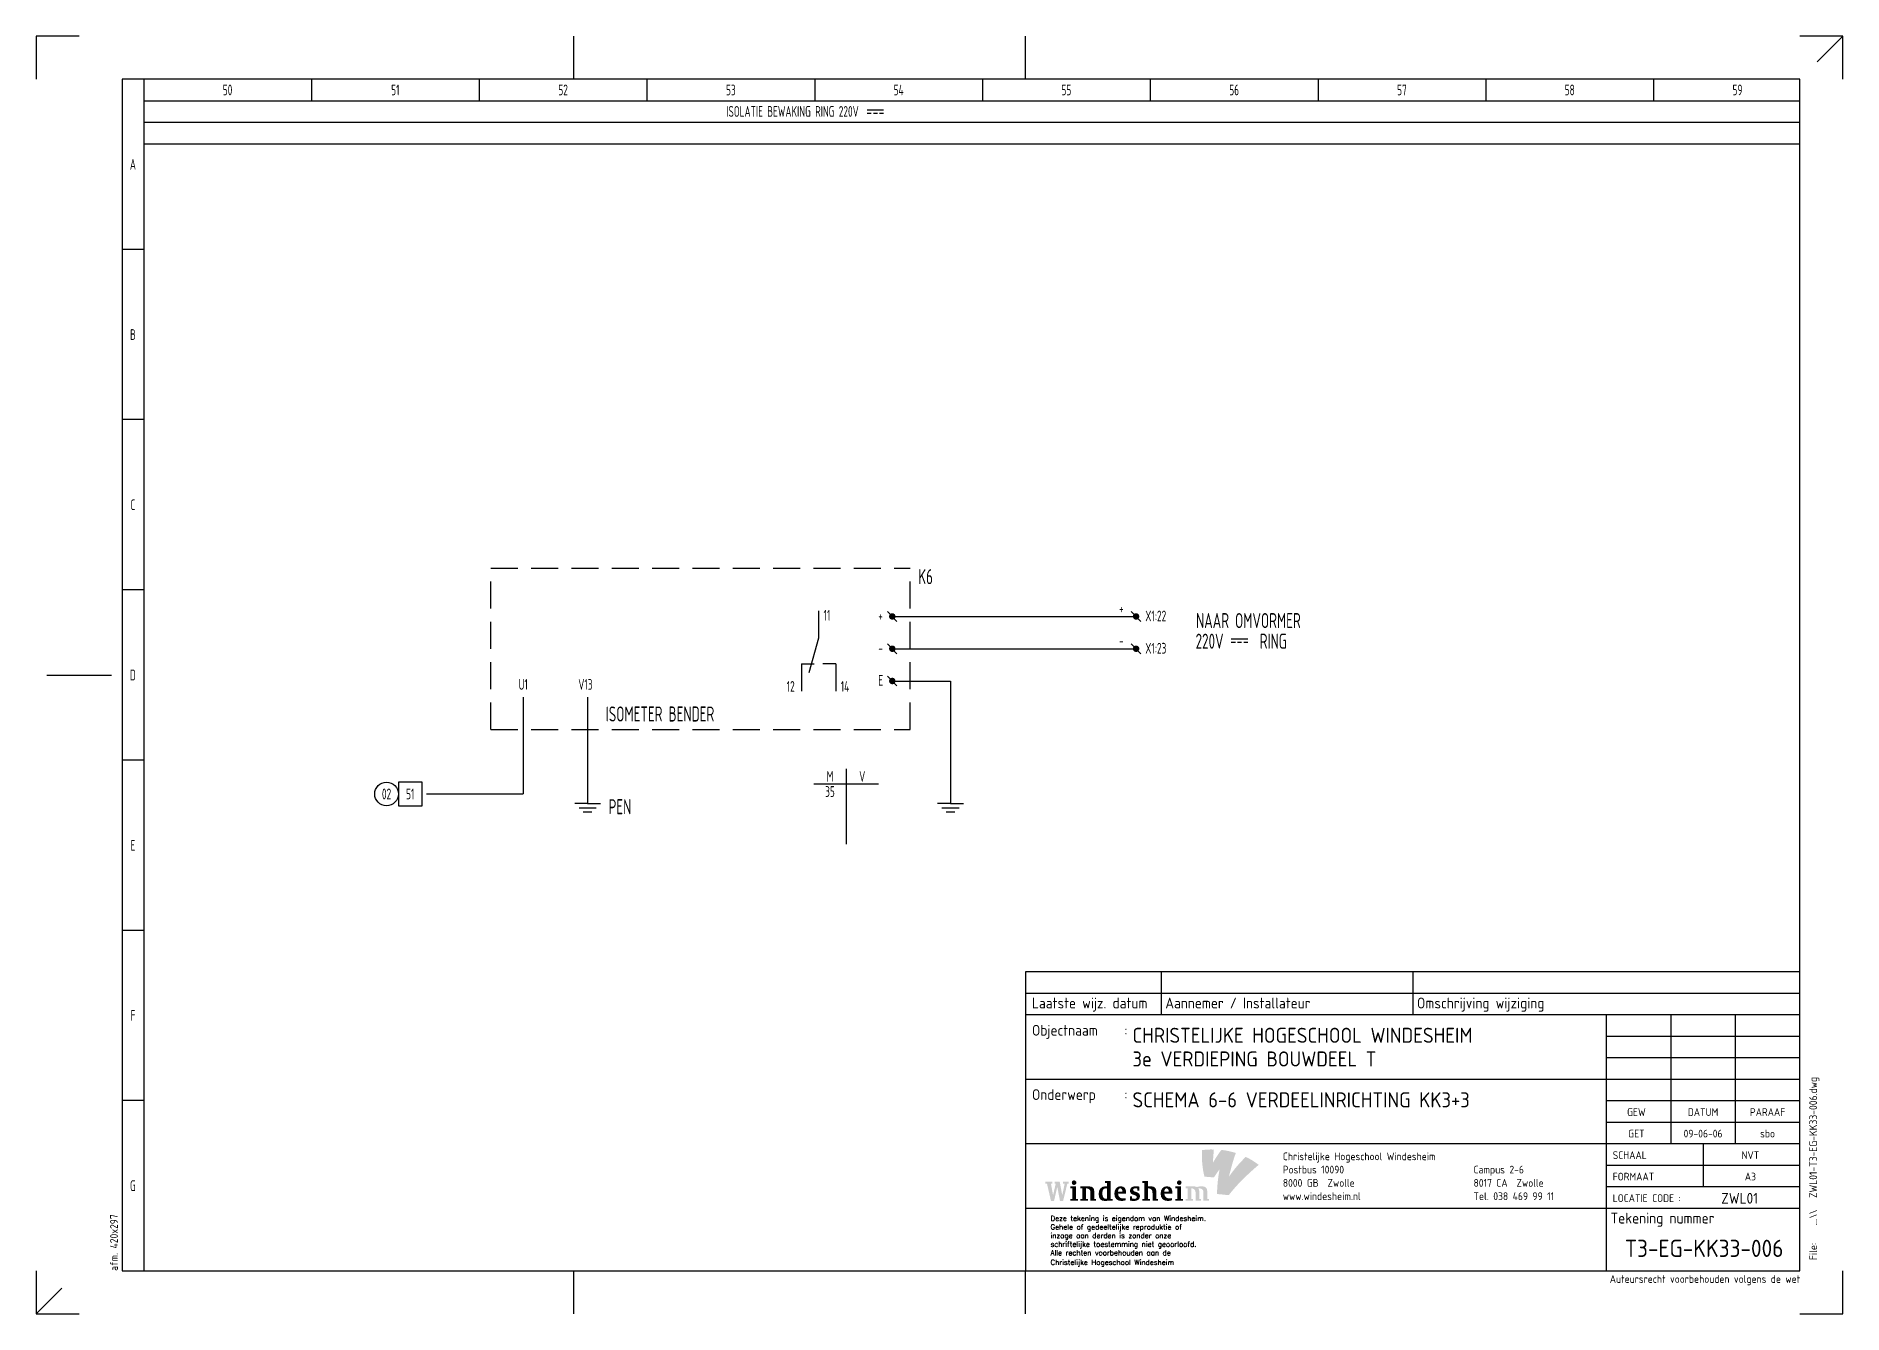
# Model space of a CAD drawing. Header units: millimetres. Extents: x 0 to 420, y 0 to 297.
import ezdxf
from ezdxf.enums import TextEntityAlignment as Align

# ---------------------------------------------------------------- set-up
doc = ezdxf.new("R2010")
doc.units = ezdxf.units.MM
doc.linetypes.add('HIDDEN', pattern=[9.375, 6.25, -3.125])
doc.layers.get('0').update_dxf_attribs({"linetype": 'CONTINUOUS'})
for name, color, linetype in [('00att018', 1, 'CONTINUOUS'), ('00att025', 2, 'CONTINUOUS'), ('00att035', 3, 'CONTINUOUS'), ('00att050', 4, 'CONTINUOUS'), ('00kad018', 1, 'CONTINUOUS'), ('00kad025', 2, 'CONTINUOUS'), ('00kad070', 5, 'CONTINUOUS'), ('BL$2----_KADER', 7, 'CONTINUOUS'), ('BL$4----_STEMPEL', 7, 'CONTINUOUS'), ('D25', 1, 'CONTINUOUS'), ('D35', 2, 'CONTINUOUS'), ('EL6-----', 7, 'CONTINUOUS'), ('LAAG_1', 160, 'CONTINUOUS')]:
    doc.layers.add(name, color=color, linetype=linetype)
doc.styles.add('EDU', font='ROMANS.SHX', dxfattribs={"height": 2.5})
doc.styles.add('ISO', font='isocp.shx')
doc.styles.get("Standard").update_dxf_attribs({"font": 'ISOCP'})

# ---------------------------------------------------------------- blocks, each defined once
blk = doc.blocks.new('a3-windesheim-hor')
at = {"layer": '00kad018', "color": 1}
for p, q in [((0, 297), (0, 287)), ((10, 297), (0, 297)), ((125, 287), (125, 297)), ((230, 287), (230, 297)), ((420, 297), (410, 297)), ((420, 297), (414, 291)), ((420, 287), (420, 297)), ((2.5, 148.5), (17.5, 148.5)), ((0, 10), (0, 0)), ((125, 0), (125, 10)), ((230, 0), (230, 10)), ((420, 0), (420, 10)), ((0, 0), (6, 6)), ((0, 0), (10, 0)), ((410, 0), (420, 0))]:
    blk.add_line(p, q, dxfattribs=at)
at = {"layer": '00kad070', "color": 5}
for p, q in [((20, 287), (20, 10)), ((410, 287), (20, 287)), ((410, 10), (410, 287)), ((20, 10), (410, 10))]:
    blk.add_line(p, q, dxfattribs=at)
at = {"layer": '00att018', "color": 1, "style": 'ISO'}
blk.add_text('afm. 420x297', height=1.8, rotation=90, dxfattribs=at).set_placement((19, 10))
blk.add_text('Auteursrecht voorbehouden volgens de wet', height=1.8, dxfattribs=at).set_placement((410.08, 7.2), align=Align.RIGHT)
blk = doc.blocks.new('AI9-BLK4')
at = {"layer": 'LAAG_1'}
h = blk.add_hatch(color=40, dxfattribs=at)
edge = h.paths.add_edge_path()
edge.add_spline(control_points=[(7.13, 7.18), (4.76, 4.71), (2.6, 2.64), (-0.67, -2.09), (0, 0.48), (1.33, 5.88), (2.58, 8.98), (0.66, 9.66), (-2.22, 10.26), (-4.13, 10.42), (-5.47, 8.84), (-7.52, 5.49), (-8.07, 4.43), (-8, 6.89), (-7.74, 9.27), (-7.64, 10.61), (-9.57, 10.7), (-11, 10.61), (-13.21, 10.31), (-13.29, 6), (-13.05, 2.03), (-12.01, -2), (-10.76, -2.09), (-7.6, -2.36), (-7.6, -2.36), (-7.12, -1.66), (-6.13, -0.03), (-4.98, 1.41), (-5.44, -0.9), (-5.87, -4.06), (-6.06, -7.16), (-6.12, -8.14), (-6.15, -9.12), (-6.16, -10.06), (-4.67, -10.18), (-0.96, -10.58), (-0.72, -10.61), (-0.72, -10.61), (-0.71, -10.6), (-0.71, -10.6), (-0.7, -10.59), (-0.7, -10.58), (-0.69, -10.58), (0.69, -8.77), (2.26, -6.96), (3.63, -5.5), (4.7, -4.37), (5.74, -3.33), (6.72, -2.37), (9.27, 0.11), (11.5, 2.08), (13.21, 3.49), (11.03, 5.13), (9.48, 6.13), (7.13, 7.18)], knot_values=[0, 0, 0, 0, 1, 1, 1, 2, 2, 2, 3, 3, 3, 4, 4, 4, 5, 5, 5, 6, 6, 6, 7, 7, 7, 8, 8, 8, 9, 9, 9, 10, 10, 10, 11, 11, 11, 12, 12, 12, 13, 13, 13, 14, 14, 14, 15, 15, 15, 16, 16, 16, 17, 17, 17, 18, 18, 18, 18], degree=3, periodic=0)
h = blk.add_hatch(color=154, dxfattribs=at)
edge = h.paths.add_edge_path()
edge.add_spline(control_points=[(-0.71, -10.6), (-0.71, -10.6), (-0.71, -10.6), (-0.71, -10.6), (-0.74, -10.63), (-0.72, -10.62), (-0.71, -10.6)], knot_values=[0, 0, 0, 0, 1, 1, 1, 2, 2, 2, 2], degree=3, periodic=0)
h = blk.add_hatch(color=154, dxfattribs=at)
edge = h.paths.add_edge_path()
edge.add_spline(control_points=[(-0.71, -10.6), (-0.71, -10.6), (-0.7, -10.6), (-0.7, -10.6), (-0.67, -10.57), (-0.69, -10.59), (-0.71, -10.6)], knot_values=[0, 0, 0, 0, 1, 1, 1, 2, 2, 2, 2], degree=3, periodic=0)
blk = doc.blocks.new('AI9-BLK3')
at = {"layer": 'LAAG_1'}
h = blk.add_hatch(color=154, dxfattribs=at)
edge = h.paths.add_edge_path()
edge.add_spline(control_points=[(-27.78, 3.24), (-27.78, 3.24), (-29.75, -4.72), (-29.75, -4.72), (-29.75, -4.72), (-31.22, -4.72), (-31.22, -4.72), (-31.22, -4.72), (-32.46, 1.79), (-32.46, 1.79), (-32.46, 1.79), (-33.95, -4.72), (-33.95, -4.72), (-33.95, -4.72), (-35.41, -4.72), (-35.41, -4.72), (-35.41, -4.72), (-37.24, 3.24), (-37.24, 3.24), (-37.24, 3.24), (-38.03, 3.24), (-38.03, 3.24), (-38.03, 3.24), (-38.03, 4.16), (-38.03, 4.16), (-38.03, 4.16), (-34.81, 4.16), (-34.81, 4.16), (-34.81, 4.16), (-34.81, 3.24), (-34.81, 3.24), (-34.81, 3.24), (-35.38, 3.24), (-35.38, 3.24), (-35.38, 3.24), (-34.43, -2.11), (-34.43, -2.11), (-34.43, -2.11), (-33.18, 3.26), (-33.18, 3.26), (-33.18, 3.26), (-33.73, 3.26), (-33.73, 3.26), (-33.73, 3.26), (-33.73, 4.16), (-33.73, 4.16), (-33.73, 4.16), (-31.32, 4.16), (-31.32, 4.16), (-31.32, 4.16), (-30.15, -2.11), (-30.15, -2.11), (-30.15, -2.11), (-29.03, 3.24), (-29.03, 3.24), (-29.03, 3.24), (-29.84, 3.24), (-29.84, 3.24), (-29.84, 3.24), (-29.84, 4.16), (-29.84, 4.16), (-29.84, 4.16), (-27.18, 4.16), (-27.18, 4.16), (-27.18, 4.16), (-27.18, 3.24), (-27.18, 3.24), (-27.18, 3.24), (-27.78, 3.24), (-27.78, 3.24)], knot_values=[0, 0, 0, 0, 1, 1, 1, 2, 2, 2, 3, 3, 3, 4, 4, 4, 5, 5, 5, 6, 6, 6, 7, 7, 7, 8, 8, 8, 9, 9, 9, 10, 10, 10, 11, 11, 11, 12, 12, 12, 13, 13, 13, 14, 14, 14, 15, 15, 15, 16, 16, 16, 17, 17, 17, 18, 18, 18, 19, 19, 19, 20, 20, 20, 21, 21, 21, 22, 22, 22, 23, 23, 23, 23], degree=3, periodic=0)
h = blk.add_hatch(color=154, dxfattribs=at)
edge = h.paths.add_edge_path()
edge.add_spline(control_points=[(-26.42, -4.7), (-26.42, -4.7), (-26.42, -3.87), (-26.42, -3.87), (-26.42, -3.87), (-25.47, -3.87), (-25.47, -3.87), (-25.47, -3.87), (-25.47, 1.17), (-25.47, 1.17), (-25.47, 1.17), (-26.42, 1.17), (-26.42, 1.17), (-26.42, 1.17), (-26.42, 1.99), (-26.42, 1.99), (-26.42, 1.99), (-23.75, 1.99), (-23.75, 1.99), (-23.75, 1.99), (-23.75, -3.87), (-23.75, -3.87), (-23.75, -3.87), (-22.88, -3.87), (-22.88, -3.87), (-22.88, -3.87), (-22.88, -4.7), (-22.88, -4.7), (-22.88, -4.7), (-26.42, -4.7), (-26.42, -4.7)], knot_values=[0, 0, 0, 0, 1, 1, 1, 2, 2, 2, 3, 3, 3, 4, 4, 4, 5, 5, 5, 6, 6, 6, 7, 7, 7, 8, 8, 8, 9, 9, 9, 10, 10, 10, 10], degree=3, periodic=0)
edge = h.paths.add_edge_path()
edge.add_spline(control_points=[(-24.66, 2.67), (-25.25, 2.67), (-25.71, 3.15), (-25.71, 3.74), (-25.71, 4.33), (-25.25, 4.79), (-24.66, 4.79), (-24.07, 4.79), (-23.58, 4.33), (-23.58, 3.74), (-23.58, 3.15), (-24.07, 2.67), (-24.66, 2.67)], knot_values=[0, 0, 0, 0, 1, 1, 1, 2, 2, 2, 3, 3, 3, 4, 4, 4, 4], degree=3, periodic=0)
h = blk.add_hatch(color=154, dxfattribs=at)
edge = h.paths.add_edge_path()
edge.add_spline(control_points=[(-17.02, -4.7), (-17.02, -4.7), (-17.02, -0.94), (-17.02, -0.94), (-17.02, -0.3), (-17.19, 0.21), (-17.5, 0.52), (-17.87, 0.9), (-18.34, 1.07), (-18.89, 1.07), (-18.95, 1.07), (-19.03, 1.07), (-19.09, 1.06), (-19.09, 1.06), (-19.09, -3.87), (-19.09, -3.87), (-19.09, -3.87), (-18.24, -3.87), (-18.24, -3.87), (-18.24, -3.87), (-18.24, -4.7), (-18.24, -4.7), (-18.24, -4.7), (-21.72, -4.7), (-21.72, -4.7), (-21.72, -4.7), (-21.72, -3.87), (-21.72, -3.87), (-21.72, -3.87), (-20.8, -3.87), (-20.8, -3.87), (-20.8, -3.87), (-20.8, 1.17), (-20.8, 1.17), (-20.8, 1.17), (-21.72, 1.17), (-21.72, 1.17), (-21.72, 1.17), (-21.72, 1.99), (-21.72, 1.99), (-21.72, 1.99), (-19.44, 1.99), (-19.44, 1.99), (-19.15, 1.99), (-18.89, 2.03), (-18.56, 2.03), (-16.96, 2.03), (-16.32, 1.86), (-15.88, 1.41), (-15.46, 1), (-15.3, 0.57), (-15.3, -0.15), (-15.3, -0.15), (-15.3, -3.87), (-15.3, -3.87), (-15.3, -3.87), (-14.5, -3.87), (-14.5, -3.87), (-14.5, -3.87), (-14.5, -4.7), (-14.5, -4.7), (-14.5, -4.7), (-17.02, -4.7), (-17.02, -4.7)], knot_values=[0, 0, 0, 0, 1, 1, 1, 2, 2, 2, 3, 3, 3, 4, 4, 4, 5, 5, 5, 6, 6, 6, 7, 7, 7, 8, 8, 8, 9, 9, 9, 10, 10, 10, 11, 11, 11, 12, 12, 12, 13, 13, 13, 14, 14, 14, 15, 15, 15, 16, 16, 16, 17, 17, 17, 18, 18, 18, 19, 19, 19, 20, 20, 20, 21, 21, 21, 21], degree=3, periodic=0)
h = blk.add_hatch(color=154, dxfattribs=at)
edge = h.paths.add_edge_path(flags=16)
edge.add_spline(control_points=[(-6.76, -4.7), (-6.76, -4.7), (-6.76, -3.87), (-6.76, -3.87), (-6.76, -3.87), (-7.62, -3.87), (-7.62, -3.87), (-7.62, -3.87), (-7.62, 4.46), (-7.62, 4.46), (-7.62, 4.46), (-10.2, 4.46), (-10.2, 4.46), (-10.2, 4.46), (-10.2, 3.64), (-10.2, 3.64), (-10.2, 3.64), (-9.32, 3.64), (-9.32, 3.64), (-9.32, 3.64), (-9.32, 1.95), (-9.32, 1.95), (-9.59, 2), (-9.79, 2.04), (-10.19, 2.04), (-11.95, 2.04), (-13.23, 0.68), (-13.23, -1.45), (-13.23, -3.83), (-12.29, -4.77), (-10.28, -4.77), (-9.86, -4.77), (-9.32, -4.7), (-9.12, -4.7), (-9.12, -4.7), (-6.76, -4.7), (-6.76, -4.7)], knot_values=[0, 0, 0, 0, 1, 1, 1, 2, 2, 2, 3, 3, 3, 4, 4, 4, 5, 5, 5, 6, 6, 6, 7, 7, 7, 8, 8, 8, 9, 9, 9, 10, 10, 10, 11, 11, 11, 12, 12, 12, 12], degree=3, periodic=0)
edge = h.paths.add_edge_path()
edge.add_spline(control_points=[(-9.28, -3.73), (-9.49, -3.76), (-9.62, -3.78), (-9.79, -3.78), (-10.77, -3.78), (-11.52, -3.12), (-11.52, -1.21), (-11.52, 0.4), (-10.88, 1.06), (-10, 1.06), (-9.71, 1.06), (-9.48, 1.02), (-9.28, 0.97), (-9.28, 0.97), (-9.28, -3.73), (-9.28, -3.73)], knot_values=[0, 0, 0, 0, 1, 1, 1, 2, 2, 2, 3, 3, 3, 4, 4, 4, 5, 5, 5, 5], degree=3, periodic=0)
h = blk.add_hatch(color=154, dxfattribs=at)
edge = h.paths.add_edge_path(flags=16)
edge.add_spline(control_points=[(-0.43, -1.4), (-0.43, 1.03), (-1.16, 2.05), (-3.05, 2.05), (-4.8, 2.05), (-5.93, 0.7), (-5.93, -1.35), (-5.93, -3.59), (-4.75, -4.76), (-2.66, -4.76), (-1.92, -4.76), (-1.25, -4.65), (-0.71, -4.43), (-0.71, -4.43), (-0.71, -3.47), (-0.71, -3.47), (-1.15, -3.57), (-1.59, -3.59), (-2.01, -3.59), (-3.43, -3.59), (-4.18, -2.54), (-4.18, -1.4), (-4.18, -1.4), (-0.43, -1.4), (-0.43, -1.4)], knot_values=[0, 0, 0, 0, 1, 1, 1, 2, 2, 2, 3, 3, 3, 4, 4, 4, 5, 5, 5, 6, 6, 6, 7, 7, 7, 8, 8, 8, 8], degree=3, periodic=0)
edge = h.paths.add_edge_path()
edge.add_spline(control_points=[(-2.19, -0.48), (-2.19, -0.48), (-4.21, -0.48), (-4.21, -0.48), (-4.21, 0.48), (-3.76, 1.08), (-3.17, 1.08), (-2.58, 1.08), (-2.19, 0.63), (-2.19, -0.48)], knot_values=[0, 0, 0, 0, 1, 1, 1, 2, 2, 2, 3, 3, 3, 3], degree=3, periodic=0)
h = blk.add_hatch(color=154, dxfattribs=at)
edge = h.paths.add_edge_path()
edge.add_spline(control_points=[(3.18, -4.79), (2.42, -4.79), (1.53, -4.63), (1.31, -4.55), (1.31, -4.55), (1.31, -2.67), (1.31, -2.67), (1.31, -2.67), (2.34, -2.67), (2.34, -2.67), (2.34, -2.67), (2.34, -3.62), (2.34, -3.62), (2.58, -3.7), (2.94, -3.79), (3.32, -3.79), (4.14, -3.79), (4.53, -3.52), (4.53, -3.03), (4.53, -2.53), (4.09, -2.3), (3.53, -2.1), (3.53, -2.1), (2.71, -1.81), (2.71, -1.81), (1.84, -1.5), (1.32, -0.99), (1.32, 0.08), (1.32, 1.19), (2.31, 2.08), (3.93, 2.08), (4.57, 2.08), (5.29, 2), (5.66, 1.88), (5.66, 1.88), (5.66, 0.04), (5.66, 0.04), (5.66, 0.04), (4.69, 0.04), (4.69, 0.04), (4.69, 0.04), (4.69, 1), (4.69, 1), (4.43, 1.07), (4.17, 1.11), (3.89, 1.11), (3.16, 1.11), (2.8, 0.83), (2.8, 0.37), (2.8, -0.04), (3.05, -0.24), (3.64, -0.43), (3.64, -0.43), (4.44, -0.7), (4.44, -0.7), (5.37, -1.01), (6, -1.57), (6, -2.6), (6, -4), (4.84, -4.79), (3.18, -4.79)], knot_values=[0, 0, 0, 0, 1, 1, 1, 2, 2, 2, 3, 3, 3, 4, 4, 4, 5, 5, 5, 6, 6, 6, 7, 7, 7, 8, 8, 8, 9, 9, 9, 10, 10, 10, 11, 11, 11, 12, 12, 12, 13, 13, 13, 14, 14, 14, 15, 15, 15, 16, 16, 16, 17, 17, 17, 18, 18, 18, 19, 19, 19, 20, 20, 20, 20], degree=3, periodic=0)
h = blk.add_hatch(color=154, dxfattribs=at)
edge = h.paths.add_edge_path()
edge.add_spline(control_points=[(11.81, -4.7), (11.81, -4.7), (11.81, -1.02), (11.81, -1.02), (11.81, -0.32), (11.67, 0.19), (11.34, 0.52), (10.95, 0.91), (10.48, 1.07), (9.97, 1.07), (9.88, 1.07), (9.79, 1.06), (9.75, 1.06), (9.75, 1.06), (9.75, -3.87), (9.75, -3.87), (9.75, -3.87), (10.59, -3.87), (10.59, -3.87), (10.59, -3.87), (10.59, -4.7), (10.59, -4.7), (10.59, -4.7), (7.11, -4.7), (7.11, -4.7), (7.11, -4.7), (7.11, -3.87), (7.11, -3.87), (7.11, -3.87), (8.03, -3.87), (8.03, -3.87), (8.03, -3.87), (8.03, 3.64), (8.03, 3.64), (8.03, 3.64), (7.16, 3.64), (7.16, 3.64), (7.16, 3.64), (7.16, 4.46), (7.16, 4.46), (7.16, 4.46), (9.75, 4.46), (9.75, 4.46), (9.75, 4.46), (9.75, 1.99), (9.75, 1.99), (9.93, 2), (10.23, 2.03), (10.54, 2.03), (11.88, 2.03), (12.52, 1.84), (12.96, 1.4), (13.39, 0.97), (13.53, 0.51), (13.53, -0.15), (13.53, -0.15), (13.53, -3.87), (13.53, -3.87), (13.53, -3.87), (14.34, -3.87), (14.34, -3.87), (14.34, -3.87), (14.34, -4.7), (14.34, -4.7), (14.34, -4.7), (11.81, -4.7), (11.81, -4.7)], knot_values=[0, 0, 0, 0, 1, 1, 1, 2, 2, 2, 3, 3, 3, 4, 4, 4, 5, 5, 5, 6, 6, 6, 7, 7, 7, 8, 8, 8, 9, 9, 9, 10, 10, 10, 11, 11, 11, 12, 12, 12, 13, 13, 13, 14, 14, 14, 15, 15, 15, 16, 16, 16, 17, 17, 17, 18, 18, 18, 19, 19, 19, 20, 20, 20, 21, 21, 21, 22, 22, 22, 22], degree=3, periodic=0)
h = blk.add_hatch(color=154, dxfattribs=at)
edge = h.paths.add_edge_path(flags=16)
edge.add_spline(control_points=[(21.09, -1.4), (21.09, 1.03), (20.36, 2.05), (18.47, 2.05), (16.72, 2.05), (15.6, 0.7), (15.6, -1.35), (15.6, -3.59), (16.77, -4.76), (18.87, -4.76), (19.6, -4.76), (20.27, -4.65), (20.81, -4.43), (20.81, -4.43), (20.81, -3.47), (20.81, -3.47), (20.37, -3.57), (19.93, -3.59), (19.52, -3.59), (18.09, -3.59), (17.35, -2.54), (17.35, -1.4), (17.35, -1.4), (21.09, -1.4), (21.09, -1.4)], knot_values=[0, 0, 0, 0, 1, 1, 1, 2, 2, 2, 3, 3, 3, 4, 4, 4, 5, 5, 5, 6, 6, 6, 7, 7, 7, 8, 8, 8, 8], degree=3, periodic=0)
edge = h.paths.add_edge_path()
edge.add_spline(control_points=[(19.33, -0.48), (19.33, -0.48), (17.31, -0.48), (17.31, -0.48), (17.31, 0.48), (17.76, 1.08), (18.35, 1.08), (18.94, 1.08), (19.33, 0.63), (19.33, -0.48)], knot_values=[0, 0, 0, 0, 1, 1, 1, 2, 2, 2, 3, 3, 3, 3], degree=3, periodic=0)
h = blk.add_hatch(color=154, dxfattribs=at)
edge = h.paths.add_edge_path()
edge.add_spline(control_points=[(22.47, -4.7), (22.47, -4.7), (22.47, -3.87), (22.47, -3.87), (22.47, -3.87), (23.42, -3.87), (23.42, -3.87), (23.42, -3.87), (23.42, 1.17), (23.42, 1.17), (23.42, 1.17), (22.47, 1.17), (22.47, 1.17), (22.47, 1.17), (22.47, 1.99), (22.47, 1.99), (22.47, 1.99), (25.13, 1.99), (25.13, 1.99), (25.13, 1.99), (25.13, -3.87), (25.13, -3.87), (25.13, -3.87), (26, -3.87), (26, -3.87), (26, -3.87), (26, -4.7), (26, -4.7), (26, -4.7), (22.47, -4.7), (22.47, -4.7)], knot_values=[0, 0, 0, 0, 1, 1, 1, 2, 2, 2, 3, 3, 3, 4, 4, 4, 5, 5, 5, 6, 6, 6, 7, 7, 7, 8, 8, 8, 9, 9, 9, 10, 10, 10, 10], degree=3, periodic=0)
edge = h.paths.add_edge_path()
edge.add_spline(control_points=[(24.23, 2.67), (23.64, 2.67), (23.18, 3.15), (23.18, 3.74), (23.18, 4.33), (23.64, 4.79), (24.23, 4.79), (24.82, 4.79), (25.31, 4.33), (25.31, 3.74), (25.31, 3.15), (24.82, 2.67), (24.23, 2.67)], knot_values=[0, 0, 0, 0, 1, 1, 1, 2, 2, 2, 3, 3, 3, 4, 4, 4, 4], degree=3, periodic=0)
h = blk.add_hatch(color=154, dxfattribs=at)
edge = h.paths.add_edge_path()
edge.add_spline(control_points=[(35.52, -4.7), (35.52, -4.7), (35.52, -0.89), (35.52, -0.89), (35.52, -0.3), (35.34, 0.21), (35.04, 0.52), (34.66, 0.9), (34.24, 1.07), (33.55, 1.07), (33.41, 1.07), (33.28, 1.05), (33.17, 1.03), (33.4, 0.83), (33.52, 0.35), (33.52, -0.07), (33.52, -0.07), (33.52, -3.87), (33.52, -3.87), (33.52, -3.87), (34.3, -3.87), (34.3, -3.87), (34.3, -3.87), (34.3, -4.7), (34.3, -4.7), (34.3, -4.7), (31.82, -4.7), (31.82, -4.7), (31.82, -4.7), (31.82, -0.89), (31.82, -0.89), (31.82, -0.18), (31.64, 0.24), (31.34, 0.53), (30.95, 0.92), (30.5, 1.07), (30.01, 1.07), (29.96, 1.07), (29.9, 1.06), (29.8, 1.06), (29.8, 1.06), (29.8, -3.87), (29.8, -3.87), (29.8, -3.87), (30.64, -3.87), (30.64, -3.87), (30.64, -3.87), (30.64, -4.7), (30.64, -4.7), (30.64, -4.7), (27.17, -4.7), (27.17, -4.7), (27.17, -4.7), (27.17, -3.87), (27.17, -3.87), (27.17, -3.87), (28.09, -3.87), (28.09, -3.87), (28.09, -3.87), (28.09, 1.17), (28.09, 1.17), (28.09, 1.17), (27.17, 1.17), (27.17, 1.17), (27.17, 1.17), (27.17, 1.99), (27.17, 1.99), (27.17, 1.99), (29.58, 1.99), (29.58, 1.99), (29.86, 1.99), (30.2, 2.03), (30.42, 2.03), (31.35, 2.03), (31.94, 1.93), (32.49, 1.67), (32.96, 1.86), (33.67, 2.01), (34.45, 2.01), (35.63, 2.01), (36.25, 1.82), (36.67, 1.4), (37.08, 0.99), (37.23, 0.53), (37.23, -0.08), (37.23, -0.08), (37.23, -3.87), (37.23, -3.87), (37.23, -3.87), (38.03, -3.87), (38.03, -3.87), (38.03, -3.87), (38.03, -4.7), (38.03, -4.7), (38.03, -4.7), (35.52, -4.7), (35.52, -4.7)], knot_values=[0, 0, 0, 0, 1, 1, 1, 2, 2, 2, 3, 3, 3, 4, 4, 4, 5, 5, 5, 6, 6, 6, 7, 7, 7, 8, 8, 8, 9, 9, 9, 10, 10, 10, 11, 11, 11, 12, 12, 12, 13, 13, 13, 14, 14, 14, 15, 15, 15, 16, 16, 16, 17, 17, 17, 18, 18, 18, 19, 19, 19, 20, 20, 20, 21, 21, 21, 22, 22, 22, 23, 23, 23, 24, 24, 24, 25, 25, 25, 26, 26, 26, 27, 27, 27, 28, 28, 28, 29, 29, 29, 30, 30, 30, 31, 31, 31, 32, 32, 32, 32], degree=3, periodic=0)
blk = doc.blocks.new('CHW_ONDERHOEK')
at = {"layer": '00kad025', "color": 2}
for p, q in [((-190, 79.5), (-190, 69.5)), ((-10, 79.5), (-190, 79.5)), ((-158.5, 79.5), (-158.5, 69.5)), ((-100, 79.5), (-100, 69.5)), ((-10, 74.5), (-190, 74.5)), ((-40, 69.5), (-40, 39.5)), ((-25, 69.5), (-25, 39.5)), ((-10, 64.5), (-55, 64.5)), ((-10, 59.5), (-55, 59.5)), ((-10, 54.5), (-55, 54.5)), ((-10, 49.5), (-55, 49.5)), ((-32.5, 39.5), (-32.5, 34.5)), ((-32.5, 34.5), (-32.5, 29.5))]:
    blk.add_line(p, q, dxfattribs=at)
at = {"layer": '00kad070', "color": 5}
for p, q in [((-10, 69.5), (-190, 69.5)), ((-190, 69.5), (-190, 10)), ((-55, 69.5), (-55, 10)), ((-55, 54.5), (-190, 54.5)), ((-10, 44.5), (-55, 44.5)), ((-10, 39.5), (-190, 39.5)), ((-10, 34.5), (-55, 34.5)), ((-10, 29.5), (-55, 29.5)), ((-55, 24.5), (-190, 24.5)), ((-10, 24.5), (-55, 24.5))]:
    blk.add_line(p, q, dxfattribs=at)
at = {"color": 7, "xscale": 0.5, "yscale": 0.5, "zscale": 0.5}
for name, p in [('AI9-BLK4', (-142.4, 32.89)), ('AI9-BLK3', (-166.39, 28.63))]:
    blk.add_blockref(name, p, dxfattribs=at)
at = {"color": 1, "style": 'ISO'}
for s, p in [('Christelijke Hogeschool Windesheim', (-130.19, 35.71)), ('Postbus 10090', (-130.19, 32.63)), ('Campus 2-6', (-85.85, 32.63)), ('8000 GB  Zwolle', (-130.19, 29.54)), ('8017 CA  Zwolle', (-85.85, 29.54)), ('www.windesheim.nl', (-130.19, 26.45)), ('Tel. 038 469 99 11', (-85.85, 26.45))]:
    blk.add_text(s, height=1.8, dxfattribs=at).set_placement(p)
at = {"layer": '00att018', "color": 1, "style": 'ISO'}
for s, p in [('GEW', (-48, 46)), ('DATUM', (-32.5, 46)), ('PARAAF', (-17.5, 46)), ('GET', (-48, 41))]:
    blk.add_text(s, height=1.8, dxfattribs=at).set_placement(p, align=Align.CENTER)
for s, p in [('SCHAAL', (-53.5, 36)), ('FORMAAT', (-53.5, 31))]:
    blk.add_text(s, height=1.8, dxfattribs=at).set_placement(p)
at = {"layer": '00att018', "color": 1, "linetype": 'Continuous', "style": 'EDU'}
for s, p in [('Deze tekening is eigendom van Windesheim.', (-184.2, 21.6)), ('Gehele of gedeeltelijke reproduktie of', (-184.2, 19.6)), ('inzage aan derden is zonder onze', (-184.2, 17.6)), ('schriftelijke toestemming niet geoorloofd.', (-184.2, 15.6)), ('Alle rechten voorbehouden aan de', (-184.2, 13.6)), ('Christelijke Hogeschool Windesheim', (-184.2, 11.38))]:
    blk.add_text(s, height=1.2, dxfattribs=at).set_placement(p)
at = {"layer": '00att018', "color": 1, "style": 'ISO', "width": 0.9}
blk.add_text('....\\\\', height=1.8, rotation=90, dxfattribs=at).set_placement((-6, 20.5))
at = {"layer": '00att018', "color": 1, "style": 'ISO'}
blk.add_text('File:', height=1.8, rotation=90, dxfattribs=at).set_placement((-6, 12.5))
for tag, p in [('WZ_CODED', (-48, 66.07)), ('WZ_DATUMD', (-32.5, 66.07)), ('WZ_WZGOEDD', (-17.5, 66.07)), ('WZ_CODEC', (-48, 61.07)), ('WZ_DATUMC', (-32.5, 61.07)), ('WZ_WZGOEDC', (-17.5, 61.07)), ('WZ_CODEB', (-48, 56.07)), ('WZ_DATUMB', (-32.5, 56.07)), ('WZ_WZGOEDB', (-17.5, 56.07)), ('WZ_CODEA', (-48, 51.07)), ('WZ_DATUMA', (-32.5, 51.07)), ('WZ_WZGOEDA', (-17.5, 51.07)), ('TKDATCREAT', (-32.5, 41)), ('TKINIT', (-17.5, 41)), ('TKSCHAAL', (-21.5, 36)), ('TKFORMAAT', (-21.5, 31))]:
    blk.add_attdef(tag, text='', height=1.8, dxfattribs=at).set_placement(p, align=Align.CENTER)
blk.add_attdef('DWGNAME', (-6, 26.93), '', height=1.8, rotation=90, dxfattribs=at)
at = {"layer": '00att025', "color": 2, "style": 'ISO'}
for s, p in [('Objectnaam', (-188.5, 64.67)), ('Onderwerp', (-188.5, 49.72)), ('Tekening nummer', (-54, 21))]:
    blk.add_text(s, height=2.5, dxfattribs=at).set_placement(p)
at = {"layer": '00att025', "style": 'ISO'}
for p in [(-167.02, 64.67), (-167.02, 49.78)]:
    blk.add_text(':', height=2.5, dxfattribs=at).set_placement(p)
at = {"layer": '00att025', "color": 1, "style": 'ISO'}
blk.add_text('LOCATIE CODE :', height=1.8, dxfattribs=at).set_placement((-53.5, 26))
at = {"layer": '00att025', "color": 2, "style": 'ISO'}
for tag, p in [('WZ_DATUM', (-184, 75.9)), ('WZ_AANNEMER_INSTALATEUR', (-157.5, 75.9)), ('WZ_OMSCHR', (-99, 75.9))]:
    blk.add_attdef(tag, p, '', height=2.5, dxfattribs=at)
at = {"layer": '00att025', "color": 3, "style": 'ISO'}
blk.add_attdef('TKVRIJ2', text='', height=2.5, dxfattribs=at).set_placement((-24, 25.62), align=Align.CENTER)
at = {"layer": '00att035', "color": 3, "style": 'ISO'}
for s, p in [('Laatste wijz. datum', (-188.5, 71)), ('Aannemer / Installateur', (-157.5, 71)), ('Omschrijving wijziging', (-99, 71))]:
    blk.add_text(s, height=2.5, dxfattribs=at).set_placement(p)
for tag, p in [('PROMSCHR', (-165.14, 63)), ('TK1OMSCHR', (-165.14, 57.5)), ('TK2OMSCHR', (-165.14, 48)), ('TKVRIJ1', (-165.14, 42.5))]:
    blk.add_attdef(tag, p, '', height=3.5, dxfattribs=at)
at = {"layer": '00att050', "color": 4, "style": 'ISO'}
blk.add_attdef('TKFASE', text='', height=5, dxfattribs=at).set_placement((-14.5, 82), align=Align.RIGHT)
blk.add_attdef('TKTEKNR', text='', height=5, dxfattribs=at).set_placement((-32.25, 13.23), align=Align.CENTER)
blk = doc.blocks.new('MV-NED')
at = {"layer": 'D25'}
for p, q in [((-146.75, -86.5), (-146.75, -104)), ((-154.25, -90), (-139.25, -90))]:
    blk.add_line(p, q, dxfattribs=at)
at = {"layer": 'D25', "width": 0.7}
for s, p in [('M', (-150.5, -88.25)), ('V', (-143, -88.25))]:
    blk.add_text(s, height=2.5, dxfattribs=at).set_placement(p, align=Align.MIDDLE)
for tag, p in [('MAAK-1', (-150.5, -91.75)), ('VERBREEK-1', (-143, -91.75)), ('MAAK-2', (-150.5, -95.25)), ('VERBREEK-2', (-143, -95.25)), ('MAAK-3', (-150.5, -98.75)), ('VERBREEK-3', (-143, -98.75)), ('MAAK-4', (-150.5, -102.25)), ('VERBREEK-4', (-143, -102.25))]:
    blk.add_attdef(tag, text='', height=2.5, dxfattribs=at).set_placement(p, align=Align.MIDDLE)
blk = doc.blocks.new('VOOR55')
at = {"layer": 'D25'}
blk.add_lwpolyline([(-6.5, -2.75), (-1, -2.75), (-1, 2.75), (-6.5, 2.75)], close=True, dxfattribs=at)
blk.add_circle((-9.25, 0), 2.75, dxfattribs=at)
at = {"layer": 'D25', "width": 0.7}
for tag, p in [('L', (-9.25, 0)), ('R', (-3.75, 0))]:
    blk.add_attdef(tag, text='', height=2.5, dxfattribs=at).set_placement(p, align=Align.MIDDLE)
blk = doc.blocks.new('021501')
at = {"linetype": 'Continuous'}
for points in [[(0, 0), (0, -8), (-3, -8)], [(0, -8), (3, -8)], [(-2, -9), (2, -9)], [(1, -10), (-1, -10)]]:
    blk.add_lwpolyline(points, dxfattribs=at)
blk = doc.blocks.new('020203')
for p, q in [((-1.84, 0), (2, 0)), ((-1.84, -0.8), (-0.88, -0.8)), ((-0.4, -0.8), (0.56, -0.8)), ((1.04, -0.8), (2, -0.8))]:
    blk.add_line(p, q)

msp = doc.modelspace()

# ---------------------------------------------------------------- linework, layer by layer
at = {"layer": 'D35', "color": 5}
for p, q in [((25, 287), (20, 287)), ((64, 287), (64, 282)), ((103, 287), (103, 282)), ((142, 287), (142, 282)), ((181, 287), (181, 282)), ((220, 287), (220, 282)), ((259, 287), (259, 282)), ((298, 287), (298, 282)), ((337, 287), (337, 282)), ((376, 287), (376, 282)), ((25, 282), (410, 282)), ((25, 277), (410, 277)), ((25, 272), (410, 272)), ((25, 247.43), (20, 247.43)), ((25, 207.86), (20, 207.86)), ((25, 168.29), (20, 168.29)), ((25, 128.71), (20, 128.71)), ((25, 89.14), (20, 89.14)), ((25, 49.57), (20, 49.57))]:
    msp.add_line(p, q, dxfattribs=at)
at = {"layer": 'D35', "color": 1, "linetype": 'HIDDEN'}
for p, q in [((105.7, 135.85), (105.7, 173.35)), ((105.7, 173.35), (203.2, 173.35)), ((203.2, 135.85), (203.2, 173.35)), ((105.7, 135.85), (203.2, 135.85))]:
    msp.add_line(p, q, dxfattribs=at)
at = {"layer": 'D35', "color": 1, "linetype": 'Continuous'}
for p, q in [((181.9, 163.44), (181.9, 157.07)), ((200.12, 160.95), (197.9, 163.23)), ((199.27, 162.1), (255.7, 162.1)), ((256.79, 160.95), (254.57, 163.23)), ((200.12, 153.45), (197.9, 155.73)), ((256.79, 153.45), (254.57, 155.73)), ((199.27, 154.6), (255.7, 154.6)), ((177.9, 151.07), (177.9, 144.71)), ((177.9, 151.07), (180.9, 151.07)), ((185.9, 151.07), (182.9, 151.07)), ((185.9, 151.07), (185.9, 144.71)), ((200.12, 145.95), (197.9, 148.23)), ((199.27, 147.1), (212.55, 147.1)), ((212.55, 147.1), (212.55, 126.6)), ((113.2, 143.34), (113.2, 120.85)), ((128.2, 143.34), (128.2, 126.6)), ((90.71, 120.85), (113.2, 120.85))]:
    msp.add_line(p, q, dxfattribs=at)
at = {"layer": 'D35', "color": 2, "linetype": 'Continuous'}
msp.add_line((181.9, 157.07), (179.66, 148.99), dxfattribs=at)
at = {"layer": 'D35', "color": 1, "linetype": 'Continuous', "const_width": 0.75}
for points in [[(199.03, 161.73, 1), (199.03, 162.48, 1)], [(255.7, 161.73, 1), (255.7, 162.48, 1)], [(199.03, 154.23, 1), (199.03, 154.98, 1)], [(255.7, 154.23, 1), (255.7, 154.98, 1)], [(199.03, 146.73, 1), (199.03, 147.48, 1)]]:
    msp.add_lwpolyline(points, format="xyb", close=True, dxfattribs=at)
at = {"layer": 'EL6-----', "color": 5}
msp.add_line((25, 287), (25, 10), dxfattribs=at)

# ---------------------------------------------------------------- block references
msp.add_blockref('VOOR55', (90.71, 120.85)).add_auto_attribs({'L': '02', 'R': '51'})
at = {"layer": 'BL$2----_KADER'}
msp.add_blockref('a3-windesheim-hor', (0, 0), dxfattribs=at)
at = {"layer": 'BL$4----_STEMPEL'}
ref = msp.add_blockref('CHW_ONDERHOEK', (420, 0), dxfattribs=at)
ref.add_attrib('TKTEKNR', 'T3-EG-KK33-006', dxfattribs={"layer": '00att050', "color": 4, "height": 4, "style": 'ISO'}).set_placement((387.75, 13.23), align=Align.CENTER)
ref.add_attrib('TKDATCREAT', '09-06-06', dxfattribs={"layer": '00att018', "color": 1, "height": 1.8, "style": 'ISO'}).set_placement((387.5, 41), align=Align.CENTER)
ref.add_attrib('TKINIT', 'sbo', dxfattribs={"layer": '00att018', "color": 1, "height": 1.8, "style": 'ISO'}).set_placement((402.5, 41), align=Align.CENTER)
ref.add_attrib('TKSCHAAL', 'NVT', dxfattribs={"layer": '00att018', "color": 1, "height": 1.8, "style": 'ISO'}).set_placement((398.5, 36), align=Align.CENTER)
ref.add_attrib('TKFORMAAT', 'A3', dxfattribs={"layer": '00att018', "color": 1, "height": 1.8, "style": 'ISO'}).set_placement((398.5, 31), align=Align.CENTER)
ref.add_attrib('TKVRIJ2', 'ZWL01', dxfattribs={"layer": '00att025', "color": 3, "height": 2.5, "style": 'ISO'}).set_placement((396, 25.62), align=Align.CENTER)
ref.add_attrib('PROMSCHR', 'CHRISTELIJKE HOGESCHOOL WINDESHEIM', (254.86, 63), dxfattribs={"layer": '00att035', "color": 3, "height": 3.5, "style": 'ISO'})
ref.add_attrib('TK2OMSCHR', 'SCHEMA 6-6 VERDEELINRICHTING KK3+3', (254.86, 48), dxfattribs={"layer": '00att035', "color": 3, "height": 3.5, "style": 'ISO'})
ref.add_attrib('TKFILE', 'ZWL01-T3-EG-KK33-006.dwg', (414, 26.93), dxfattribs={"layer": '00att018', "color": 1, "height": 1.8, "rotation": 90, "style": 'ISO'})
ref.add_attrib('TK1OMSCHR', '3e VERDIEPING BOUWDEEL T', (254.86, 57.5), dxfattribs={"layer": '00att035', "color": 3, "height": 3.5, "style": 'ISO'})
at = {"layer": 'D35', "color": 2, "linetype": 'Continuous'}
msp.add_blockref('020203', (195.02, 279.87), dxfattribs=at)
at = {"layer": 'D35', "color": 1, "linetype": 'Continuous'}
for name, p in [('020203', (279.68, 156.92)), ('021501', (128.2, 126.6)), ('021501', (212.55, 126.6))]:
    msp.add_blockref(name, p, dxfattribs=at)
ref = msp.add_blockref('MV-NED', (335.04, 213.17), dxfattribs=at)
ref.add_attrib('MAAK-1', '35', dxfattribs={"layer": 'D25', "linetype": 'Continuous', "height": 2.5, "width": 0.7}).set_placement((184.54, 121.42), align=Align.MIDDLE)

# ---------------------------------------------------------------- texts
at = {"layer": 'D25', "color": 1, "width": 0.7}
for s, p in [('A', (22.5, 267.21)), ('B', (22.5, 227.64)), ('C', (22.5, 188.07)), ('D', (22.5, 148.5)), ('E', (22.5, 108.93)), ('F', (22.5, 69.36)), ('G', (22.5, 29.79))]:
    msp.add_text(s, height=2.5, dxfattribs=at).set_placement(p, align=Align.MIDDLE)
at = {"layer": 'D25', "width": 0.7}
for tag, p in [('50', (44.5, 284.5)), ('51', (83.5, 284.5)), ('52', (122.5, 284.5)), ('53', (161.5, 284.5)), ('54', (200.5, 284.5)), ('55', (239.5, 284.5)), ('56', (278.5, 284.5)), ('57', (317.5, 284.5)), ('58', (356.5, 284.5)), ('59', (395.5, 284.5))]:
    msp.add_attdef(tag, text='', height=2.5, dxfattribs=at).set_placement(p, align=Align.MIDDLE)
at = {"layer": 'D35', "color": 1, "linetype": 'Continuous', "width": 0.7}
msp.add_text('ISOLATIE BEWAKING RING 220V', height=2.5, dxfattribs=at).set_placement((175.83, 279.5), align=Align.MIDDLE)
at = {"layer": 'D35', "color": 2, "linetype": 'Continuous', "width": 0.7}
for s, p in [('K6', (205.07, 169.61)), ('NAAR OMVORMER', (269.64, 159.4)), ('220V      RING', (269.54, 154.61)), ('ISOMETER BENDER', (132.41, 137.69)), ('PEN', (133.07, 116.13))]:
    msp.add_text(s, height=3.5, dxfattribs=at).set_placement(p)
at = {"layer": 'D35', "color": 1, "linetype": 'Continuous', "width": 0.7}
for s, p in [('+', (251.74, 162.71)), ('11', (183.05, 161.14)), ('+', (195.77, 161.01)), ('X1:22', (257.84, 160.97)), ('-', (251.74, 155.21)), ('X1:23', (257.84, 153.47)), ('-', (195.77, 153.51)), ('U1', (112.16, 145.06)), ('V13', (126.04, 145.06)), ('12', (174.48, 144.59)), ('14', (187.05, 144.59)), ('E', (195.77, 146.01))]:
    msp.add_text(s, height=2.5, dxfattribs=at).set_placement(p)

doc.saveas('drawing.dxf')
